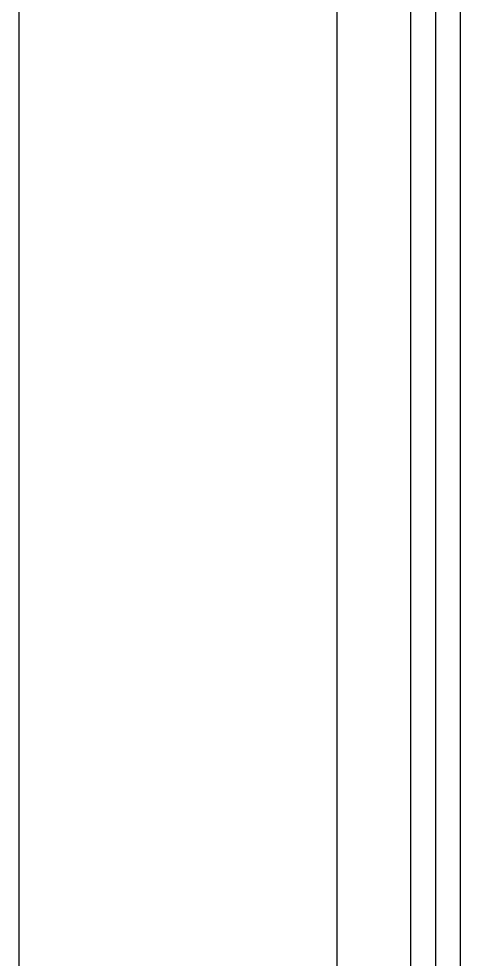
# Model space of a CAD drawing. Header units: millimetres. Extents: x 2370 to 266135, y -585395 to 33485.
# Drawn here: x 218931 to 220724, y 2888 to 6709 of the extents above; entities that cross this region are included whole.
import ezdxf

# ---------------------------------------------------------------- set-up
doc = ezdxf.new("R2010")
doc.units = ezdxf.units.MM
doc.layers.add('주단면도-1$0$A-FLOR-GW', color=6, linetype='Continuous')
doc.layers.add('주단면도-1$0$A-ST-CONC', color=2, linetype='Continuous')

msp = doc.modelspace()

# ---------------------------------------------------------------- linework, layer by layer
at = {"color": 5, "ltscale": 0.5}
msp.add_line((218931.1, 16128.1), (218931.1, -755.9), dxfattribs=at)
at = {"layer": '주단면도-1$0$A-FLOR-GW'}
for p, q in [((220623.6, 25714.1), (220623.6, -3535.9)), ((220723.6, 25714.1), (220723.6, -3535.9))]:
    msp.add_line(p, q, dxfattribs=at)
at = {"layer": '주단면도-1$0$A-ST-CONC'}
for p, q in [((220523.6, -5585.9), (220523.6, 25694.1)), ((220223.6, -4585.9), (220223.6, 20964.1))]:
    msp.add_line(p, q, dxfattribs=at)

doc.saveas('drawing.dxf')
